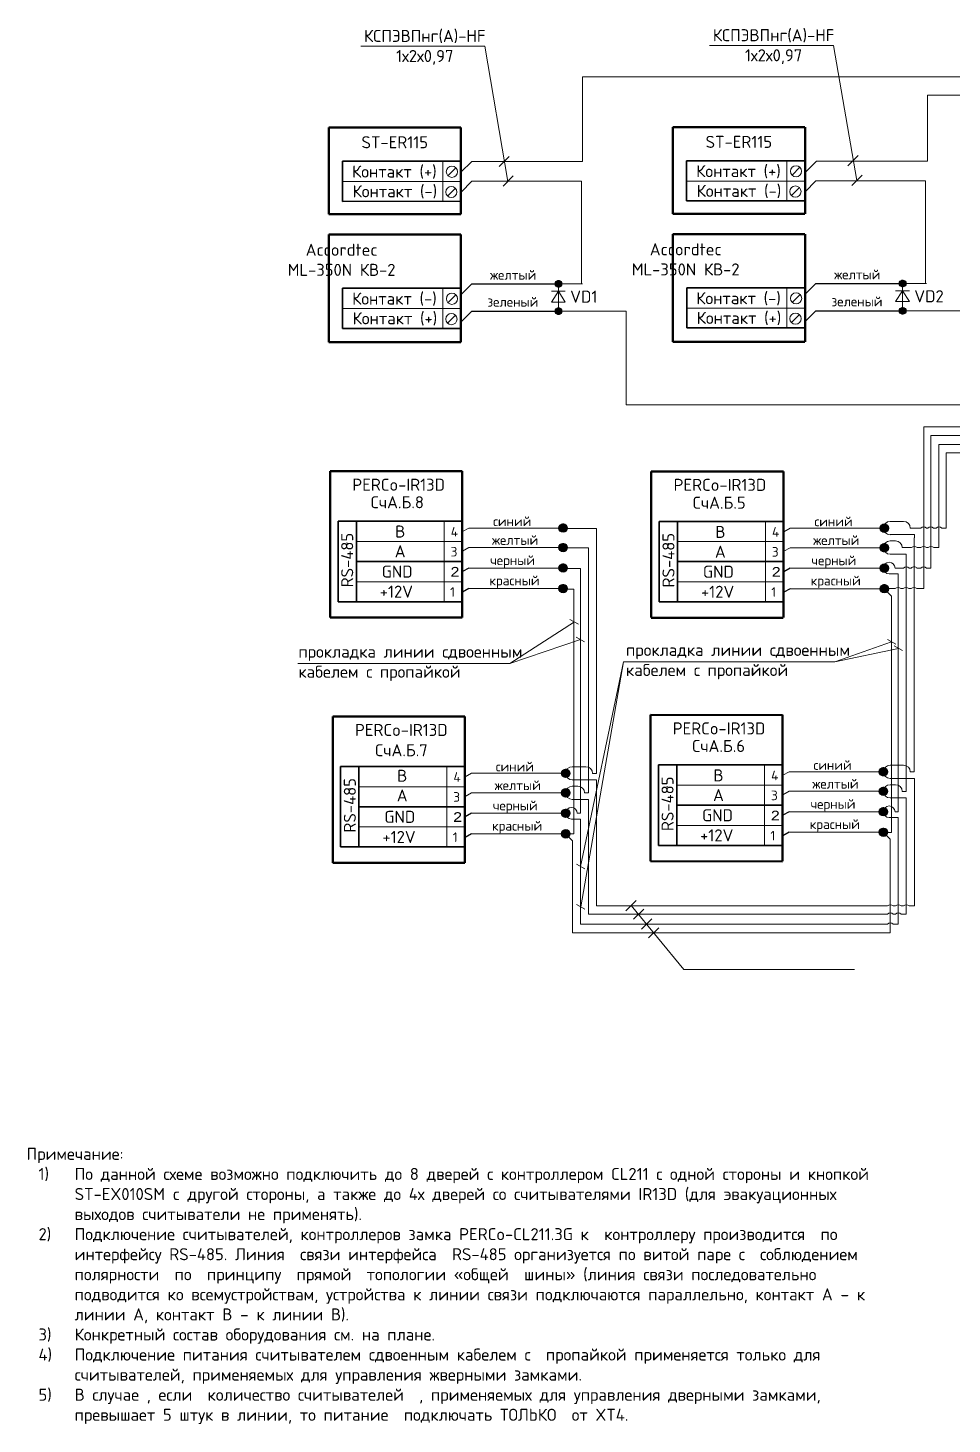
# Model space of a CAD drawing. Header units: millimetres. Extents: x -197802 to 287448, y -91833 to 169529.
# Drawn here: x -56441 to -37237, y 129220 to 158212 of the extents above; entities that cross this region are included whole.
import ezdxf

# ---------------------------------------------------------------- set-up
doc = ezdxf.new("R2010")
doc.units = ezdxf.units.MM
doc.layers.add('СКУД', color=7, linetype='Continuous')
doc.styles.get("Standard").update_dxf_attribs({"font": 'arial.ttf'})

msp = doc.modelspace()

# ---------------------------------------------------------------- hatches: boundary and pattern name
at = {"layer": 'СКУД', "lineweight": 18, "true_color": 0x000000}
h = msp.add_hatch(dxfattribs=at)
h.set_pattern_fill('ANGLE', color=18, scale=0.64, angle=-90)
h.set_pattern_definition([(270, (-16555.9757, 159665.286), (4.4704, -8e-16), [3.2512, -1.2192]), (360, (-16555.9757, 159665.286), (1e-15, 4.4704), [3.2512, -1.2192])])
h.paths.add_polyline_path([(-45414, 152828), (-45414, 152898), (-45414, 152967, 0.999967)])
h.paths.add_polyline_path([(-45344, 152898, 0.414214), (-45414, 152967), (-45414, 152898)])
h.paths.add_polyline_path([(-45344, 152898), (-45414, 152898), (-45414, 152828, 0.414233)])
h = msp.add_hatch(dxfattribs=at)
h.set_pattern_fill('ANGLE', color=18, scale=0.64, angle=-90)
h.set_pattern_definition([(270, (-9405.8413, 159674.0117), (4.4704, -8e-16), [3.2512, -1.2192]), (360, (-9405.8413, 159674.0117), (1e-15, 4.4704), [3.2512, -1.2192])])
h.paths.add_polyline_path([(-38264, 152837), (-38264, 152906), (-38264, 152976, 0.999967)])
h.paths.add_polyline_path([(-38194, 152906, 0.414214), (-38264, 152976), (-38264, 152906)])
h.paths.add_polyline_path([(-38194, 152906), (-38264, 152906), (-38264, 152837, 0.414233)])
h = msp.add_hatch(dxfattribs=at)
h.set_pattern_fill('ANGLE', color=18, scale=0.64, angle=-90)
h.set_pattern_definition([(270, (-16555.9757, 159097.814), (4.4704, -8e-16), [3.2512, -1.2192]), (360, (-16555.9757, 159097.814), (1e-15, 4.4704), [3.2512, -1.2192])])
h.paths.add_polyline_path([(-45414, 152260), (-45414, 152330), (-45414, 152400, 0.999967)])
h.paths.add_polyline_path([(-45344, 152330, 0.414214), (-45414, 152400), (-45414, 152330)])
h.paths.add_polyline_path([(-45344, 152330), (-45414, 152330), (-45414, 152260, 0.414233)])
h = msp.add_hatch(dxfattribs=at)
h.set_pattern_fill('ANGLE', color=18, scale=0.64, angle=-90)
h.set_pattern_definition([(270, (-9405.8413, 159106.5394), (4.4704, -8e-16), [3.2512, -1.2192]), (360, (-9405.8413, 159106.5394), (1e-15, 4.4704), [3.2512, -1.2192])])
h.paths.add_polyline_path([(-38264, 152269), (-38264, 152339), (-38264, 152408, 0.999967)])
h.paths.add_polyline_path([(-38194, 152339, 0.414214), (-38264, 152408), (-38264, 152339)])
h.paths.add_polyline_path([(-38194, 152339), (-38264, 152339), (-38264, 152269, 0.414233)])
h = msp.add_hatch(dxfattribs=at)
h.set_pattern_fill('ANGLE', color=18, scale=0.8)
h.set_pattern_definition([(0, (-65782.473, 183899.8754), (0, 5.588), [4.064, -1.524]), (90, (-65782.473, 183899.8754), (-5.588, 3e-16), [4.064, -1.524])])
h.paths.add_polyline_path([(-45407, 147827), (-45320, 147827), (-45233, 147827, -0.999967)])
h.paths.add_polyline_path([(-45320, 147914, -0.414214), (-45233, 147827), (-45320, 147827)])
h.paths.add_polyline_path([(-45320, 147914), (-45320, 147827), (-45407, 147827, -0.414233)])
h = msp.add_hatch(dxfattribs=at)
h.set_pattern_fill('ANGLE', color=18, scale=0.8)
h.set_pattern_definition([(0, (-59106.876, 183897.0233), (0, 5.588), [4.064, -1.524]), (90, (-59106.876, 183897.0233), (-5.588, 3e-16), [4.064, -1.524])])
h.paths.add_polyline_path([(-38732, 147824), (-38645, 147824), (-38558, 147824, -0.999967)])
h.paths.add_polyline_path([(-38645, 147912, -0.414214), (-38558, 147824), (-38645, 147824)])
h.paths.add_polyline_path([(-38645, 147912), (-38645, 147824), (-38732, 147824, -0.414233)])
h = msp.add_hatch(dxfattribs=at)
h.set_pattern_fill('ANGLE', color=18, scale=0.8)
h.set_pattern_definition([(0, (-65782.473, 183493.63), (0, 5.588), [4.064, -1.524]), (90, (-65782.473, 183493.63), (-5.588, 3e-16), [4.064, -1.524])])
h.paths.add_polyline_path([(-45407, 147421), (-45320, 147421), (-45233, 147421, -0.999967)])
h.paths.add_polyline_path([(-45320, 147508, -0.414214), (-45233, 147421), (-45320, 147421)])
h.paths.add_polyline_path([(-45320, 147508), (-45320, 147421), (-45407, 147421, -0.414233)])
h = msp.add_hatch(dxfattribs=at)
h.set_pattern_fill('ANGLE', color=18, scale=0.8)
h.set_pattern_definition([(0, (-59106.876, 183490.778), (0, 5.588), [4.064, -1.524]), (90, (-59106.876, 183490.778), (-5.588, 3e-16), [4.064, -1.524])])
h.paths.add_polyline_path([(-38732, 147418), (-38645, 147418), (-38558, 147418, -0.999967)])
h.paths.add_polyline_path([(-38645, 147505, -0.414214), (-38558, 147418), (-38645, 147418)])
h.paths.add_polyline_path([(-38645, 147505), (-38645, 147418), (-38732, 147418, -0.414233)])
h = msp.add_hatch(dxfattribs=at)
h.set_pattern_fill('ANGLE', color=18, scale=0.8)
h.set_pattern_definition([(0, (-65782.473, 183069.8633), (0, 5.588), [4.064, -1.524]), (90, (-65782.473, 183069.8633), (-5.588, 3e-16), [4.064, -1.524])])
h.paths.add_polyline_path([(-45407, 146997), (-45320, 146997), (-45233, 146997, -0.999967)])
h.paths.add_polyline_path([(-45320, 147084, -0.414214), (-45233, 146997), (-45320, 146997)])
h.paths.add_polyline_path([(-45320, 147084), (-45320, 146997), (-45407, 146997, -0.414233)])
h = msp.add_hatch(dxfattribs=at)
h.set_pattern_fill('ANGLE', color=18, scale=0.8)
h.set_pattern_definition([(0, (-59106.876, 183067.011), (0, 5.588), [4.064, -1.524]), (90, (-59106.876, 183067.011), (-5.588, 3e-16), [4.064, -1.524])])
h.paths.add_polyline_path([(-38732, 146994), (-38645, 146994), (-38558, 146994, -0.999967)])
h.paths.add_polyline_path([(-38645, 147082, -0.414214), (-38558, 146994), (-38645, 146994)])
h.paths.add_polyline_path([(-38645, 147082), (-38645, 146994), (-38732, 146994, -0.414233)])
h = msp.add_hatch(dxfattribs=at)
h.set_pattern_fill('ANGLE', color=18, scale=0.8)
h.set_pattern_definition([(0, (-65782.473, 182642.324), (0, 5.588), [4.064, -1.524]), (90, (-65782.473, 182642.324), (-5.588, 3e-16), [4.064, -1.524])])
h.paths.add_polyline_path([(-45407, 146570), (-45320, 146570), (-45233, 146570, -0.999967)])
h.paths.add_polyline_path([(-45320, 146657, -0.414214), (-45233, 146570), (-45320, 146570)])
h.paths.add_polyline_path([(-45320, 146657), (-45320, 146570), (-45407, 146570, -0.414233)])
h = msp.add_hatch(dxfattribs=at)
h.set_pattern_fill('ANGLE', color=18, scale=0.8)
h.set_pattern_definition([(0, (-59106.876, 182639.472), (0, 5.588), [4.064, -1.524]), (90, (-59106.876, 182639.472), (-5.588, 3e-16), [4.064, -1.524])])
h.paths.add_polyline_path([(-38732, 146567), (-38645, 146567), (-38558, 146567, -0.999967)])
h.paths.add_polyline_path([(-38645, 146654, -0.414214), (-38558, 146567), (-38645, 146567)])
h.paths.add_polyline_path([(-38645, 146654), (-38645, 146567), (-38732, 146567, -0.414233)])
h = msp.add_hatch(dxfattribs=at)
h.set_pattern_fill('ANGLE', color=18, scale=0.8)
h.set_pattern_definition([(0, (-65727.57, 178806.718), (0, 5.588), [4.064, -1.524]), (90, (-65727.57, 178806.718), (-5.588, 3e-16), [4.064, -1.524])])
h.paths.add_polyline_path([(-45353, 142734), (-45265, 142734), (-45178, 142734, -0.999967)])
h.paths.add_polyline_path([(-45265, 142821, -0.414214), (-45178, 142734), (-45265, 142734)])
h.paths.add_polyline_path([(-45265, 142821), (-45265, 142734), (-45353, 142734, -0.414233)])
h = msp.add_hatch(dxfattribs=at)
h.set_pattern_fill('ANGLE', color=18, scale=0.8)
h.set_pattern_definition([(0, (-59125.4524, 178838.75), (0, 5.588), [4.064, -1.524]), (90, (-59125.4524, 178838.75), (-5.588, 3e-16), [4.064, -1.524])])
h.paths.add_polyline_path([(-38750, 142766), (-38663, 142766), (-38576, 142766, -0.999967)])
h.paths.add_polyline_path([(-38663, 142853, -0.414214), (-38576, 142766), (-38663, 142766)])
h.paths.add_polyline_path([(-38663, 142853), (-38663, 142766), (-38750, 142766, -0.414233)])
h = msp.add_hatch(dxfattribs=at)
h.set_pattern_fill('ANGLE', color=18, scale=0.8)
h.set_pattern_definition([(0, (-65727.57, 178400.4726), (0, 5.588), [4.064, -1.524]), (90, (-65727.57, 178400.4726), (-5.588, 3e-16), [4.064, -1.524])])
h.paths.add_polyline_path([(-45353, 142328), (-45265, 142328), (-45178, 142328, -0.999967)])
h.paths.add_polyline_path([(-45265, 142415, -0.414214), (-45178, 142328), (-45265, 142328)])
h.paths.add_polyline_path([(-45265, 142415), (-45265, 142328), (-45353, 142328, -0.414233)])
h = msp.add_hatch(dxfattribs=at)
h.set_pattern_fill('ANGLE', color=18, scale=0.8)
h.set_pattern_definition([(0, (-59125.4524, 178432.5047), (0, 5.588), [4.064, -1.524]), (90, (-59125.4524, 178432.5047), (-5.588, 3e-16), [4.064, -1.524])])
h.paths.add_polyline_path([(-38750, 142360), (-38663, 142360), (-38576, 142360, -0.999967)])
h.paths.add_polyline_path([(-38663, 142447, -0.414214), (-38576, 142360), (-38663, 142360)])
h.paths.add_polyline_path([(-38663, 142447), (-38663, 142360), (-38750, 142360, -0.414233)])
h = msp.add_hatch(dxfattribs=at)
h.set_pattern_fill('ANGLE', color=18, scale=0.8)
h.set_pattern_definition([(0, (-65727.57, 177976.706), (0, 5.588), [4.064, -1.524]), (90, (-65727.57, 177976.706), (-5.588, 3e-16), [4.064, -1.524])])
h.paths.add_polyline_path([(-45353, 141904), (-45265, 141904), (-45178, 141904, -0.999967)])
h.paths.add_polyline_path([(-45265, 141991, -0.414214), (-45178, 141904), (-45265, 141904)])
h.paths.add_polyline_path([(-45265, 141991), (-45265, 141904), (-45353, 141904, -0.414233)])
h = msp.add_hatch(dxfattribs=at)
h.set_pattern_fill('ANGLE', color=18, scale=0.8)
h.set_pattern_definition([(0, (-59125.4524, 178008.738), (0, 5.588), [4.064, -1.524]), (90, (-59125.4524, 178008.738), (-5.588, 3e-16), [4.064, -1.524])])
h.paths.add_polyline_path([(-38750, 141936), (-38663, 141936), (-38576, 141936, -0.999967)])
h.paths.add_polyline_path([(-38663, 142023, -0.414214), (-38576, 141936), (-38663, 141936)])
h.paths.add_polyline_path([(-38663, 142023), (-38663, 141936), (-38750, 141936, -0.414233)])
h = msp.add_hatch(dxfattribs=at)
h.set_pattern_fill('ANGLE', color=18, scale=0.8)
h.set_pattern_definition([(0, (-65727.57, 177549.166), (0, 5.588), [4.064, -1.524]), (90, (-65727.57, 177549.166), (-5.588, 3e-16), [4.064, -1.524])])
h.paths.add_polyline_path([(-45353, 141477), (-45265, 141477), (-45178, 141477, -0.999967)])
h.paths.add_polyline_path([(-45265, 141564, -0.414214), (-45178, 141477), (-45265, 141477)])
h.paths.add_polyline_path([(-45265, 141564), (-45265, 141477), (-45353, 141477, -0.414233)])
h = msp.add_hatch(dxfattribs=at)
h.set_pattern_fill('ANGLE', color=18, scale=0.8)
h.set_pattern_definition([(0, (-59125.4524, 177581.1983), (0, 5.588), [4.064, -1.524]), (90, (-59125.4524, 177581.1983), (-5.588, 3e-16), [4.064, -1.524])])
h.paths.add_polyline_path([(-38750, 141509), (-38663, 141509), (-38576, 141509, -0.999967)])
h.paths.add_polyline_path([(-38663, 141596, -0.414214), (-38576, 141509), (-38663, 141509)])
h.paths.add_polyline_path([(-38663, 141596), (-38663, 141509), (-38750, 141509, -0.414233)])

# ---------------------------------------------------------------- linework, layer by layer
at = {"lineweight": 50}
for p, q in [((-50187, 156143), (-50189, 154345)), ((-47444, 156143), (-47444, 154345)), ((-43037, 156152), (-43039, 154354)), ((-40293, 156151), (-40293, 154354)), ((-50189, 153924), (-50189, 151687)), ((-47444, 153924), (-47444, 151687)), ((-43039, 153933), (-43039, 151696)), ((-40293, 153933), (-40293, 151696)), ((-50162, 149006), (-50162, 145969)), ((-47417, 149006), (-47417, 145969)), ((-43487, 149003), (-43487, 145966)), ((-40741, 149003), (-40741, 145966)), ((-50107, 143913), (-50107, 140875)), ((-47362, 143913), (-47362, 140875)), ((-43505, 143945), (-43505, 140907)), ((-40760, 143945), (-40760, 140907))]:
    msp.add_line(p, q, dxfattribs=at)
at = {"color": 251, "lineweight": 18, "true_color": 0x636466}
for p, q in [((-46429, 145015), (-45083, 145877)), ((-45178, 145926), (-45003, 145833)), ((-45047, 145558), (-44872, 145465)), ((-46429, 145015), (-44959, 145512)), ((-39675, 145051), (-38493, 145463)), ((-39675, 145051), (-38353, 145328)), ((-38581, 145510), (-38407, 145417)), ((-38443, 145380), (-38268, 145287)), ((-50835, 145015), (-46429, 145015)), ((-44067, 145051), (-44960, 140799)), ((-44067, 145051), (-44953, 139962)), ((-44067, 145051), (-39675, 145051)), ((-45043, 140846), (-44869, 140753)), ((-45040, 140008), (-44866, 139915)), ((-42812, 138659), (-39263, 138659))]:
    msp.add_line(p, q, dxfattribs=at)
at = {"lineweight": 18}
for points in [[(-49524, 157833), (-46948, 157833), (-46466, 155026)], [(-42275, 157849), (-39699, 157849), (-39217, 155042)]]:
    msp.add_lwpolyline(points, dxfattribs=at)
at = {"layer": 'СКУД', "color": 18, "lineweight": 18, "true_color": 0x000000}
for p, q in [((-46439, 155545), (-46651, 155333)), ((-39190, 155560), (-39402, 155348)), ((-46354, 155140), (-46567, 154928)), ((-39106, 155155), (-39318, 154943)), ((-45414, 152414), (-45414, 152330)), ((-38264, 152423), (-38264, 152339)), ((-47276, 146997), (-47409, 146924)), ((-45320, 146997), (-47276, 146997)), ((-40601, 146994), (-40734, 146921)), ((-38645, 146994), (-40601, 146994)), ((-47221, 141904), (-47355, 141831)), ((-45265, 141904), (-47221, 141904)), ((-40619, 141936), (-40752, 141863)), ((-38663, 141936), (-40619, 141936)), ((-43802, 140091), (-44014, 139879)), ((-43902, 139991), (-42812, 138659)), ((-43645, 139916), (-43857, 139704)), ((-43478, 139711), (-43690, 139499)), ((-43329, 139528), (-43542, 139316))]:
    msp.add_line(p, q, dxfattribs=at)
at = {"layer": 'СКУД', "color": 7, "lineweight": 18}
for p, q in [((-47548, 155309), (-47713, 155143)), ((-40398, 155318), (-40563, 155152)), ((-47559, 154888), (-47725, 154722)), ((-40409, 154896), (-40575, 154731)), ((-45414, 152587), (-45414, 152898)), ((-38264, 152595), (-38264, 152906)), ((-47547, 152671), (-47712, 152505)), ((-40396, 152679), (-40562, 152514)), ((-47558, 152250), (-47724, 152084)), ((-45414, 152340), (-45414, 152330)), ((-40408, 152258), (-40574, 152092)), ((-38264, 152349), (-38264, 152339))]:
    msp.add_line(p, q, dxfattribs=at)
at = {"layer": 'СКУД', "color": 9, "lineweight": 18, "true_color": 0xd19cc7}
for p, q in [((-47439, 154803), (-47216, 155027)), ((-47216, 155027), (-44937, 155027)), ((-40289, 154812), (-40066, 155035)), ((-40066, 155035), (-37787, 155036)), ((-45414, 152898), (-44917, 152898)), ((-38264, 152907), (-37767, 152907))]:
    msp.add_line(p, q, dxfattribs=at)
at = {"layer": 'СКУД', "color": 30, "true_color": 0xf8991e}
for p, q in [((-47438, 152675), (-47215, 152898)), ((-47215, 152898), (-45414, 152898)), ((-40288, 152684), (-40065, 152907)), ((-40065, 152907), (-38264, 152907))]:
    msp.add_line(p, q, dxfattribs=at)
at = {"layer": 'СКУД', "color": 3}
for p, q in [((-47438, 152107), (-47215, 152330)), ((-47215, 152330), (-45414, 152330)), ((-40288, 152116), (-40065, 152339)), ((-40065, 152339), (-38264, 152339))]:
    msp.add_line(p, q, dxfattribs=at)
at = {"layer": 'СКУД', "color": 5, "lineweight": 18, "true_color": 0x0000ff}
msp.add_line((-38264, 152339), (-36856, 152339), dxfattribs=at)
at = {"layer": 'СКУД', "color": 5, "lineweight": 18}
for p, q in [((-38526, 147964), (-38243, 147964)), ((-47276, 147827), (-47409, 147754)), ((-47276, 147827), (-47409, 147754)), ((-45320, 147827), (-47276, 147827)), ((-45267, 147819), (-44625, 147819)), ((-44625, 147819), (-44625, 147616)), ((-44625, 147616), (-44625, 142733)), ((-40601, 147824), (-40734, 147751)), ((-40601, 147824), (-40734, 147751)), ((-38645, 147824), (-40601, 147824)), ((-38526, 147690), (-38243, 147690)), ((-38105, 147826), (-37884, 147826)), ((-38023, 147623), (-38023, 142765)), ((-37766, 147826), (-37739, 147827)), ((-37621, 147827), (-37570, 147827)), ((-37452, 147826), (-37360, 147826)), ((-47221, 142734), (-47355, 142661)), ((-47221, 142734), (-47355, 142661)), ((-45265, 142734), (-47221, 142734)), ((-45128, 142871), (-44845, 142871)), ((-44708, 142733), (-44625, 142733)), ((-40619, 142766), (-40752, 142693)), ((-40619, 142766), (-40752, 142693)), ((-38663, 142766), (-40619, 142766)), ((-38526, 142903), (-38243, 142903)), ((-38105, 142765), (-38023, 142765)), ((-45128, 142596), (-44845, 142596)), ((-44624, 142596), (-44624, 139979)), ((-38526, 142628), (-38243, 142628)), ((-38021, 142562), (-38021, 139979)), ((-38580, 139979), (-44624, 139979)), ((-38462, 139979), (-38413, 139979)), ((-38295, 139979), (-38246, 139979)), ((-38129, 139979), (-38021, 139979))]:
    msp.add_line(p, q, dxfattribs=at)
at = {"layer": 'СКУД', "color": 40, "lineweight": 18, "true_color": 0xf8d731}
for p, q in [((-47276, 147421), (-47409, 147348)), ((-45503, 147421), (-45320, 147421)), ((-40601, 147418), (-40734, 147345)), ((-38827, 147418), (-38645, 147418)), ((-38526, 147558), (-38410, 147558)), ((-38526, 147283), (-38243, 147283)), ((-38272, 147420), (-38188, 147420)), ((-38243, 147283), (-38188, 147283)), ((-38188, 147283), (-38188, 147279)), ((-37963, 147420), (-37888, 147420)), ((-37770, 147420), (-37735, 147420)), ((-37618, 147420), (-37511, 147420)), ((-45128, 142465), (-45012, 142465)), ((-40619, 142360), (-40752, 142287)), ((-38846, 142360), (-38663, 142360)), ((-38526, 142497), (-38410, 142497)), ((-38272, 142359), (-38188, 142359)), ((-47221, 142328), (-47355, 142255)), ((-45448, 142328), (-45265, 142328)), ((-45128, 142190), (-44845, 142190)), ((-44874, 142327), (-44790, 142327)), ((-44845, 142190), (-44790, 142190)), ((-44790, 142190), (-44791, 139809)), ((-44790, 142190), (-44790, 142185)), ((-38526, 142222), (-38243, 142222)), ((-38243, 142222), (-38188, 142222)), ((-38188, 142222), (-38188, 139809)), ((-38188, 142222), (-38188, 142217)), ((-38580, 139809), (-44791, 139809)), ((-38463, 139809), (-38414, 139809)), ((-38296, 139809), (-38188, 139809))]:
    msp.add_line(p, q, dxfattribs=at)
at = {"layer": 'СКУД', "color": 18, "true_color": 0x000000}
for p, q in [((-47276, 146997), (-47409, 146924)), ((-40601, 146994), (-40734, 146921)), ((-47221, 141904), (-47355, 141831)), ((-40619, 141936), (-40752, 141863))]:
    msp.add_line(p, q, dxfattribs=at)
at = {"layer": 'СКУД', "color": 241, "lineweight": 18, "true_color": 0xf7abae}
for p, q in [((-38356, 146996), (-38423, 146996)), ((-38127, 146996), (-38084, 146997)), ((-37966, 146997), (-37885, 146996)), ((-37767, 146996), (-37680, 146996)), ((-44958, 146848), (-44958, 141903)), ((-38543, 146876), (-38355, 146876)), ((-38355, 146876), (-38356, 141935)), ((-45145, 141783), (-44957, 141783)), ((-44958, 141903), (-45026, 141903)), ((-44957, 141783), (-44957, 139604)), ((-44957, 141783), (-44957, 141761)), ((-38543, 141815), (-38355, 141815)), ((-38356, 141935), (-38423, 141935)), ((-38355, 141815), (-38355, 141794)), ((-38355, 141794), (-38355, 139604)), ((-38581, 139604), (-44957, 139604)), ((-38463, 139604), (-38355, 139604))]:
    msp.add_line(p, q, dxfattribs=at)
at = {"layer": 'СКУД', "color": 1}
for p, q in [((-47276, 146570), (-47409, 146497)), ((-40601, 146567), (-40734, 146494)), ((-40619, 141509), (-40752, 141435)), ((-47221, 141477), (-47355, 141403))]:
    msp.add_line(p, q, dxfattribs=at)
at = {"layer": 'СКУД', "color": 1, "lineweight": 18}
for p, q in [((-45320, 146570), (-45503, 146570)), ((-45267, 146561), (-45096, 146561)), ((-45096, 146561), (-45096, 146420)), ((-45096, 141930), (-45096, 146420)), ((-38645, 146567), (-38827, 146567)), ((-38665, 146569), (-38493, 146569)), ((-38663, 146569), (-38418, 146569)), ((-38300, 146569), (-38251, 146569)), ((-38133, 146569), (-38084, 146569)), ((-37967, 146569), (-37826, 146569)), ((-38493, 141507), (-38493, 146411)), ((-45095, 141475), (-45096, 141930)), ((-38663, 141509), (-38846, 141509)), ((-38663, 141507), (-38493, 141507)), ((-45265, 141477), (-45448, 141477)), ((-45265, 141475), (-45095, 141475)), ((-45124, 141334), (-45123, 139420)), ((-38522, 141366), (-38522, 139420)), ((-38522, 139420), (-45123, 139420))]:
    msp.add_line(p, q, dxfattribs=at)
for points in [[(-47442, 155216), (-47219, 155439), (-44914, 155439), (-44914, 157195), (-21652, 157195), (-21652, 153489), (-21652, 153489)], [(-40277, 155222), (-40054, 155446), (-37749, 155446), (-37749, 156816), (-21915, 156816), (-21915, 153160), (-21915, 153160)], [(-30525, 146531), (-30525, 149926), (-37823, 149926), (-37823, 146569)], [(-47276, 146570), (-45503, 146570)], [(-40601, 146567), (-38827, 146567)], [(-38663, 146569), (-38493, 146411)], [(-37827, 146569), (-37827, 146569)], [(-40619, 141509), (-38846, 141509)], [(-38663, 141507), (-38522, 141366)], [(-47221, 141477), (-45448, 141477)], [(-45265, 141475), (-45124, 141334)]]:
    msp.add_lwpolyline(points, dxfattribs=at)
at = {"layer": 'СКУД', "color": 7, "lineweight": 50}
for points in [[(-50187, 156143), (-47444, 156143)], [(-43037, 156152), (-40294, 156151)], [(-47446, 154345), (-50189, 154345)], [(-40296, 154353), (-43039, 154354)], [(-50189, 153924), (-47446, 153924)], [(-43039, 153933), (-40296, 153933)], [(-47446, 151687), (-50189, 151688)], [(-40296, 151696), (-43039, 151697)], [(-50162, 149006), (-47419, 149005)], [(-43487, 149003), (-40743, 149002)], [(-47419, 145967), (-50162, 145967)], [(-40744, 145964), (-43487, 145965)], [(-50107, 143913), (-47364, 143912)], [(-43505, 143945), (-40762, 143944)], [(-40762, 140905), (-43505, 140906)], [(-47364, 140873), (-50107, 140874)]]:
    msp.add_lwpolyline(points, dxfattribs=at)
at = {"layer": 'СКУД', "color": 7, "lineweight": 35}
for points in [[(-49903, 155443), (-47446, 155444)], [(-49903, 154611), (-49903, 155443)], [(-42753, 154620), (-42753, 155452)], [(-42753, 155452), (-40296, 155452)], [(-49903, 154611), (-47458, 154612)], [(-42753, 154620), (-40308, 154621)], [(-49901, 151973), (-49901, 152805)], [(-49901, 152805), (-47445, 152805)], [(-42751, 151982), (-42751, 152814)], [(-42751, 152814), (-40294, 152814)], [(-49901, 151973), (-47457, 151974)], [(-42751, 151982), (-40307, 151982)], [(-49997, 147968), (-49997, 146297)], [(-49997, 147968), (-47430, 147968)], [(-49616, 147132), (-49616, 147964)], [(-43321, 147965), (-43322, 146294)], [(-43321, 147965), (-40755, 147965)], [(-42940, 147129), (-42940, 147961)], [(-49811, 147519), (-49811, 147511)], [(-43135, 147516), (-43135, 147508)], [(-47430, 147133), (-49616, 147133)], [(-49616, 147132), (-47430, 147132)], [(-49616, 146296), (-49616, 147128)], [(-40755, 147130), (-42940, 147130)], [(-42940, 147129), (-40755, 147129)], [(-42940, 146293), (-42940, 147125)], [(-47430, 146297), (-49997, 146297)], [(-40755, 146294), (-43322, 146294)], [(-49942, 142875), (-49942, 141204)], [(-49942, 142875), (-47375, 142875)], [(-49561, 142039), (-49561, 142871)], [(-43340, 142907), (-43340, 141236)], [(-43340, 142907), (-40773, 142907)], [(-42959, 142071), (-42959, 142903)], [(-49756, 142426), (-49756, 142418)], [(-43154, 142458), (-43154, 142450)], [(-40773, 142072), (-42959, 142072)], [(-42959, 142071), (-40773, 142071)], [(-42959, 141235), (-42959, 142067)], [(-47375, 142040), (-49561, 142040)], [(-49561, 142039), (-47375, 142039)], [(-49561, 141203), (-49561, 142035)], [(-47375, 141204), (-49942, 141204)], [(-40773, 141236), (-43340, 141236)]]:
    msp.add_lwpolyline(points, dxfattribs=at)
at = {"layer": 'СКУД', "color": 7, "lineweight": 9}
for points in [[(-47820, 155445), (-47820, 154614)], [(-40670, 155454), (-40670, 154623)], [(-47445, 155024), (-49905, 155024)], [(-40295, 155032), (-42755, 155032)], [(-47819, 152807), (-47819, 151976)], [(-40669, 152816), (-40669, 151985)], [(-47444, 152385), (-49904, 152385)], [(-40294, 152394), (-42754, 152394)], [(-47792, 147970), (-47792, 147138)], [(-41117, 147967), (-41117, 147135)], [(-47430, 147548), (-49613, 147548)], [(-40755, 147545), (-42938, 147545)], [(-47792, 147134), (-47792, 146302)], [(-41117, 147131), (-41117, 146299)], [(-47430, 146712), (-49613, 146712)], [(-40755, 146709), (-42938, 146709)], [(-47737, 142876), (-47737, 142045)], [(-41135, 142909), (-41135, 142077)], [(-47375, 142455), (-49559, 142455)], [(-40773, 142487), (-42956, 142487)], [(-41135, 142073), (-41135, 141241)], [(-47737, 142040), (-47737, 141209)], [(-47375, 141619), (-49559, 141619)], [(-40773, 141651), (-42956, 141651)]]:
    msp.add_lwpolyline(points, dxfattribs=at)
at = {"layer": 'СКУД', "color": 5, "lineweight": 18, "true_color": 0x0000ff}
msp.add_lwpolyline([(-45414, 152330), (-44006, 152330), (-44006, 150383), (-16695, 150383), (-16695, 155433), (-16220, 155433)], dxfattribs=at)
at = {"layer": 'СКУД', "color": 9, "lineweight": 18, "true_color": 0xd19cc7}
for points in [[(-44937, 155027), (-44937, 152898)], [(-37787, 155036), (-37787, 152907)]]:
    msp.add_lwpolyline(points, dxfattribs=at)
at = {"layer": 'СКУД', "color": 7, "lineweight": 18}
for points in [[(-45414, 152887), (-45414, 152330)], [(-38264, 152896), (-38264, 152339)], [(-45417, 152743), (-45560, 152519)], [(-45560, 152743), (-45274, 152743)], [(-45560, 152519), (-45274, 152519)], [(-45274, 152519), (-45417, 152743)], [(-45414, 152474), (-45414, 152760)], [(-38267, 152752), (-38410, 152528)], [(-38410, 152752), (-38124, 152752)], [(-38410, 152528), (-38124, 152528)], [(-38124, 152528), (-38267, 152752)], [(-38264, 152483), (-38264, 152769)], [(-45414, 152474), (-45414, 152332)], [(-38264, 152483), (-38264, 152340)]]:
    msp.add_lwpolyline(points, dxfattribs=at)
at = {"layer": 'СКУД', "color": 241, "lineweight": 18, "true_color": 0xf7abae}
for points in [[(-30694, 146959), (-30695, 149750), (-37680, 149750), (-37680, 146996)], [(-38356, 146996), (-38245, 146996)], [(-45267, 146989), (-44958, 146989), (-44958, 146848)]]:
    msp.add_lwpolyline(points, dxfattribs=at)
at = {"layer": 'СКУД', "color": 40, "lineweight": 18, "true_color": 0xf8d731}
for points in [[(-30824, 147382), (-30824, 149561), (-37510, 149561), (-37510, 147420)], [(-47276, 147421), (-45503, 147421)], [(-45267, 147413), (-44790, 147413)], [(-44790, 142327), (-44790, 147413), (-44792, 147413)], [(-40601, 147418), (-38827, 147418)], [(-38189, 147420), (-38081, 147420)], [(-38188, 142359), (-38188, 147279), (-38188, 147279)], [(-40619, 142360), (-38846, 142360)], [(-47221, 142328), (-45448, 142328)]]:
    msp.add_lwpolyline(points, dxfattribs=at)
at = {"layer": 'СКУД', "color": 5, "lineweight": 18}
for points in [[(-31106, 147789), (-30946, 147790), (-30946, 149390), (-37361, 149390), (-37361, 147826)], [(-47276, 147827), (-45503, 147827)], [(-40601, 147824), (-38827, 147824)], [(-38243, 147690), (-38021, 147690), (-38021, 147623)], [(-38105, 147826), (-37884, 147826)], [(-47221, 142734), (-45448, 142734)], [(-44708, 142733), (-44625, 142733)], [(-40619, 142766), (-38846, 142766)], [(-38105, 142765), (-38023, 142765)], [(-44845, 142596), (-44624, 142596), (-44624, 142530)], [(-38243, 142628), (-38021, 142628), (-38021, 142562)]]:
    msp.add_lwpolyline(points, dxfattribs=at)
at = {"layer": 'СКУД', "color": 18, "lineweight": 18, "true_color": 0x000000}
for points in [[(-47276, 146997), (-45503, 146997)], [(-40601, 146994), (-38827, 146994)], [(-47221, 141904), (-45448, 141904)], [(-40619, 141936), (-38846, 141936)]]:
    msp.add_lwpolyline(points, dxfattribs=at)
at = {"layer": 'СКУД', "color": 7, "lineweight": 18}
for centre, radius in [((-47631, 155226), 117), ((-40480, 155235), 117), ((-47642, 154805), 117), ((-40492, 154814), 117), ((-45414, 152898), 40.5), ((-45414, 152898), 40.5), ((-38264, 152906), 40.5), ((-38264, 152906), 40.5), ((-47629, 152588), 117), ((-40479, 152597), 117), ((-47641, 152167), 117), ((-45414, 152330), 40.5), ((-45414, 152330), 40.5), ((-40491, 152175), 117), ((-38264, 152339), 40.5), ((-38264, 152339), 40.5), ((-45320, 147827), 29.7), ((-38645, 147824), 29.7), ((-45320, 147421), 29.7), ((-38645, 147418), 29.7), ((-45320, 146997), 29.7), ((-38645, 146994), 29.7), ((-45320, 146570), 29.7), ((-38645, 146567), 29.7), ((-45265, 142734), 29.7), ((-38663, 142766), 29.7), ((-45265, 142328), 29.7), ((-38663, 142360), 29.7), ((-45265, 141904), 29.7), ((-38663, 141936), 29.7), ((-45265, 141477), 29.7), ((-38663, 141509), 29.7)]:
    msp.add_circle(centre, radius, dxfattribs=at)
at = {"layer": 'СКУД', "color": 18, "true_color": 0x000000}
for centre, radius in [((-45414, 152898), 69.7), ((-38264, 152906), 69.7), ((-45414, 152330), 69.7), ((-38264, 152339), 69.7), ((-45320, 147827), 87.1), ((-38645, 147824), 87.1), ((-45320, 147421), 87.1), ((-38645, 147418), 87.1), ((-45320, 146997), 87.1), ((-38645, 146994), 87.1), ((-45320, 146570), 87.1), ((-38645, 146567), 87.1), ((-45265, 142734), 87.1), ((-38663, 142766), 87.1), ((-45265, 142328), 87.1), ((-38663, 142360), 87.1), ((-45265, 141904), 87.1), ((-38663, 141936), 87.1), ((-45265, 141477), 87.1), ((-38663, 141509), 87.1)]:
    msp.add_circle(centre, radius, dxfattribs=at)
at = {"layer": 'СКУД', "color": 5, "lineweight": 18}
for centre, radius, start, end in [((-38526, 147826), 138, 90, 180), ((-38243, 147826), 138, 0, 90), ((-38526, 147827), 138, 180, 270), ((-37825, 147767), 83.4, 45, 135), ((-37680, 147768), 83.4, 45, 135), ((-37511, 147767), 83.4, 45, 135), ((-45128, 142733), 138, 90, 180), ((-45128, 142734), 138, 180, 270), ((-44845, 142733), 138, 0, 90), ((-38526, 142765), 138, 90, 180), ((-38526, 142766), 138, 180, 270), ((-38243, 142765), 138, 0, 90), ((-38521, 139920), 83.4, 45, 135), ((-38354, 139920), 83.4, 45, 135), ((-38188, 139920), 83.4, 45, 135)]:
    msp.add_arc(centre, radius, start, end, dxfattribs=at)
at = {"layer": 'СКУД', "color": 40, "lineweight": 18, "true_color": 0xf8d731}
for centre, radius, start, end in [((-38526, 147420), 138, 90, 180), ((-38526, 147421), 138, 180, 270), ((-38410, 147420), 138, 0, 90), ((-38022, 147361), 83.4, 45, 135), ((-37829, 147361), 83.4, 45, 135), ((-37677, 147361), 83.4, 45, 135), ((-45128, 142327), 138, 90, 180), ((-45012, 142327), 138, 0, 90), ((-38526, 142359), 138, 90, 180), ((-38526, 142360), 138, 180, 270), ((-38410, 142359), 138, 0, 90), ((-45128, 142328), 138, 180, 270), ((-38521, 139750), 83.4, 45, 135), ((-38355, 139750), 83.4, 45, 135)]:
    msp.add_arc(centre, radius, start, end, dxfattribs=at)
at = {"layer": 'СКУД', "color": 241, "lineweight": 18, "true_color": 0xf7abae}
for centre, radius, start, end in [((-38543, 146996), 120, 0, 180), ((-38543, 146996), 120, 180, 270), ((-38186, 146937), 83.4, 45, 135), ((-38025, 146938), 83.1, 44.8102, 135.1898), ((-37826, 146937), 83.4, 45, 135), ((-45145, 141903), 120, 0, 180), ((-45145, 141903), 120, 180, 270), ((-38543, 141935), 120, 0, 180), ((-38543, 141935), 120, 180, 270), ((-38522, 139545), 83.4, 45, 135)]:
    msp.add_arc(centre, radius, start, end, dxfattribs=at)
at = {"layer": 'СКУД', "color": 1, "lineweight": 18}
for centre in [(-38359, 146510), (-38192, 146510), (-38026, 146510)]:
    msp.add_arc(centre, 83.4, 45, 135, dxfattribs=at)

# ---------------------------------------------------------------- texts
at = {"color": 32, "lineweight": 18, "true_color": 0xcd6928, "char_height": 250, "attachment_point": 1}
for s, width, heights, insert in [('\\pxqc;{\\fISOCPEUR|b0|i0|c204|p34;\\C7;КСПЭВПнг(А)-HF 1х2х0,97 }', 3289.44, [1225], (-49839, 158171)), ('\\pxqc;{\\fISOCPEUR|b0|i0|c204|p34;\\C7;КСПЭВПнг(А)-HF 1х2х0,97 }', 3289.44, [1225], (-42591, 158186)), ('{\\fISOCPEUR|b0|i0|c204|p34;\\C256;прокладка линии сдвоенным кабелем с пропайкой }', 4643.43, [0], (-50821, 145385)), ('{\\fISOCPEUR|b0|i0|c204|p34;\\C256;прокладка линии сдвоенным кабелем с пропайкой }', 4643.43, [0], (-44013, 145421))]:
    msp.add_mtext_dynamic_manual_height_columns(s, width=width, gutter_width=66.8, heights=heights, dxfattribs=dict(at, insert=insert))
at = {"layer": 'СКУД', "color": 7}
for s, insert, char_height, attachment_point in [('{\\fISOCPEUR|b0|i0|c0|p34;ST-ER115}', (-48126, 155713), 250, 9), ('{\\fISOCPEUR|b0|i0|c0|p34;ST-ER115}', (-40976, 155721), 250, 9), ('{\\fISOCPEUR|b0|i0|c204|p34;Контакт \\fISOCPEUR|b0|i0|c0|p34;(+)}', (-47947, 155080), 250, 9), ('{\\fISOCPEUR|b0|i0|c204|p34;Контакт \\fISOCPEUR|b0|i0|c0|p34;(+)}', (-40797, 155089), 250, 9), ('{\\fISOCPEUR|b0|i0|c204|p34;Контакт\\fISOCPEUR|b0|i0|c0|p34; (-)}', (-47937, 154670), 250, 9), ('{\\fISOCPEUR|b0|i0|c204|p34;Контакт\\fISOCPEUR|b0|i0|c0|p34; (-)}', (-40787, 154679), 250, 9), ('\\pxqc;{\\fISOCPEUR|b0|i0|c0|p34;Accordtec ^JML-350N \\fISOCPEUR|b0|i0|c204|p34;КВ-2}', (-48803, 153063), 250, 9), ('\\pxqc;{\\fISOCPEUR|b0|i0|c0|p34;Accordtec ^JML-350N \\fISOCPEUR|b0|i0|c204|p34;КВ-2}', (-41653, 153072), 250, 9), ('{\\fISOCPEUR|b0|i0|c204|p34;желтый}', (-45877, 152983), 200, 9), ('{\\fISOCPEUR|b0|i0|c204|p34;желтый}', (-38727, 152992), 200, 9), ('{\\fISOCPEUR|b0|i0|c204|p34;Контакт \\fISOCPEUR|b0|i0|c0|p34;(-)}', (-47946, 152442), 250, 9), ('{\\fISOCPEUR|b0|i0|c204|p34;зеленый}', (-45834, 152423), 200, 9), ('{\\fISOCPEUR|b0|i0|c204|p34;VD\\fISOCPEUR|b0|i0|c0|p34;1}', (-45172, 152506), 250, 7), ('{\\fISOCPEUR|b0|i0|c204|p34;Контакт \\fISOCPEUR|b0|i0|c0|p34;(-)}', (-40796, 152450), 250, 9), ('{\\fISOCPEUR|b0|i0|c204|p34;зеленый}', (-38684, 152431), 200, 9), ('{\\fISOCPEUR|b0|i0|c204|p34;VD\\fISOCPEUR|b0|i0|c0|p34;2}', (-38022, 152515), 250, 7), ('{\\fISOCPEUR|b0|i0|c204|p34;Контакт\\fISOCPEUR|b0|i0|c0|p34; (+)}', (-47936, 152032), 250, 9), ('{\\fISOCPEUR|b0|i0|c204|p34;Контакт\\fISOCPEUR|b0|i0|c0|p34; (+)}', (-40786, 152041), 250, 9), ('{\\fISOCPEUR|b0|i0|c204|p34;PERCo-IR13D}', (-47774, 148602), 250, 9), ('{\\fISOCPEUR|b0|i0|c204|p34;PERCo-IR13D}', (-41098, 148599), 250, 9), ('{\\fISOCPEUR|b0|i0|c204|p34;СчА.Б.8}', (-48211, 148237), 250, 9), ('{\\fISOCPEUR|b0|i0|c204|p34;СчА.Б.5}', (-41526, 148228), 250, 9), ('{\\fISOCPEUR|b0|i0|c0|p34;B}', (-48597, 147630), 250, 9), ('{\\fISOCPEUR|b0|i0|c204|p34;синий }', (-45981, 147866), 200, 9), ('{\\fISOCPEUR|b0|i0|c0|p34;B}', (-41944, 147622), 250, 9), ('{\\fISOCPEUR|b0|i0|c204|p34;синий }', (-39305, 147864), 200, 9), ('{\\fISOCPEUR|b0|i0|c0|p34;4}', (-47654, 147651), 200, 7), ('{\\fISOCPEUR|b0|i0|c204|p34;желтый }', (-45838, 147477), 200, 9), ('{\\fISOCPEUR|b0|i0|c0|p34;4}', (-40979, 147648), 200, 7), ('{\\fISOCPEUR|b0|i0|c204|p34;желтый }', (-39163, 147474), 200, 9), ('{\\fISOCPEUR|b0|i0|c0|p34;A}', (-48593, 147219), 250, 9), ('{\\fISOCPEUR|b0|i0|c0|p34;3}', (-47656, 147236), 200, 7), ('{\\fISOCPEUR|b0|i0|c0|p34;A}', (-41940, 147211), 250, 9), ('{\\fISOCPEUR|b0|i0|c0|p34;3}', (-40981, 147233), 200, 7), ('{\\fISOCPEUR|b0|i0|c204|p34;GND}', (-48447, 146798), 250, 9), ('{\\fISOCTEUR|b0|i0|c0|p49;2}', (-47667, 146819), 200, 7), ('{\\fISOCPEUR|b0|i0|c204|p34;черный }', (-45902, 147003), 200, 9), ('{\\fISOCPEUR|b0|i0|c204|p34;GND}', (-41772, 146795), 250, 9), ('{\\fISOCTEUR|b0|i0|c0|p49;2}', (-40992, 146817), 200, 7), ('{\\fISOCPEUR|b0|i0|c204|p34;черный }', (-39226, 147000), 200, 9), ('{\\fISOCPEUR|b0|i0|c204|p34;красный }', (-45810, 146583), 200, 9), ('{\\fISOCPEUR|b0|i0|c204|p34;красный }', (-39134, 146580), 200, 9), ('{\\fISOCPEUR|b0|i0|c204|p34;+12V}', (-48438, 146381), 250, 9), ('{\\fISOCPEUR|b0|i0|c0|p34;1}', (-47668, 146400), 200, 7), ('{\\fISOCPEUR|b0|i0|c204|p34;+12V}', (-41763, 146378), 250, 9), ('{\\fISOCPEUR|b0|i0|c0|p34;1}', (-40992, 146397), 200, 7), ('{\\fISOCPEUR|b0|i0|c204|p34;PERCo-IR13D}', (-47719, 143509), 250, 9), ('{\\fISOCPEUR|b0|i0|c204|p34;PERCo-IR13D}', (-41117, 143541), 250, 9), ('{\\fISOCPEUR|b0|i0|c204|p34;СчА.Б.7}', (-48133, 143087), 250, 9), ('{\\fISOCPEUR|b0|i0|c204|p34;СчА.Б.\\fISOCPEUR|b0|i0|c0|p34;6}', (-41539, 143176), 250, 9), ('{\\fISOCPEUR|b0|i0|c204|p34;синий }', (-45926, 142773), 200, 9), ('{\\fISOCPEUR|b0|i0|c204|p34;синий }', (-39324, 142805), 200, 9), ('{\\fISOCPEUR|b0|i0|c0|p34;B}', (-48556, 142558), 250, 9), ('{\\fISOCPEUR|b0|i0|c0|p34;4}', (-47599, 142558), 200, 7), ('{\\fISOCPEUR|b0|i0|c0|p34;B}', (-41984, 142566), 250, 9), ('{\\fISOCPEUR|b0|i0|c0|p34;4}', (-40997, 142590), 200, 7), ('{\\fISOCPEUR|b0|i0|c0|p34;A}', (-48551, 142148), 250, 9), ('{\\fISOCPEUR|b0|i0|c204|p34;желтый }', (-45783, 142384), 200, 9), ('{\\fISOCPEUR|b0|i0|c0|p34;A}', (-41979, 142156), 250, 9), ('{\\fISOCPEUR|b0|i0|c0|p34;3}', (-40999, 142175), 200, 7), ('{\\fISOCPEUR|b0|i0|c204|p34;желтый }', (-39181, 142416), 200, 9), ('{\\fISOCPEUR|b0|i0|c0|p34;3}', (-47601, 142143), 200, 7), ('{\\fISOCPEUR|b0|i0|c204|p34;черный }', (-45847, 141910), 200, 9), ('{\\fISOCPEUR|b0|i0|c204|p34;черный }', (-39245, 141942), 200, 9), ('{\\fISOCPEUR|b0|i0|c204|p34;GND}', (-48392, 141705), 250, 9), ('{\\fISOCTEUR|b0|i0|c0|p49;2}', (-47612, 141726), 200, 7), ('{\\fISOCPEUR|b0|i0|c204|p34;GND}', (-41790, 141737), 250, 9), ('{\\fISOCTEUR|b0|i0|c0|p49;2}', (-41010, 141758), 200, 7), ('{\\fISOCPEUR|b0|i0|c204|p34;красный }', (-39153, 141522), 200, 9), ('{\\fISOCPEUR|b0|i0|c204|p34;+12V}', (-48383, 141287), 250, 9), ('{\\fISOCPEUR|b0|i0|c0|p34;1}', (-47613, 141307), 200, 7), ('{\\fISOCPEUR|b0|i0|c204|p34;красный }', (-45755, 141489), 200, 9), ('{\\fISOCPEUR|b0|i0|c204|p34;+12V}', (-41781, 141320), 250, 9), ('{\\fISOCPEUR|b0|i0|c0|p34;1}', (-41011, 141339), 200, 7)]:
    msp.add_mtext(s, dxfattribs=dict(at, insert=insert, char_height=char_height, attachment_point=attachment_point))
at = {"layer": 'СКУД', "color": 7, "char_height": 250, "attachment_point": 9, "rotation": 90}
for insert in [(-49681, 147728), (-43005, 147725), (-43024, 142667), (-49626, 142635)]:
    msp.add_mtext('{\\fISOCPEUR|b0|i0|c0|p34;RS-485}', dxfattribs=dict(at, insert=insert))
at = {"layer": 'СКУД', "color": 7, "insert": (-56720, 129220), "char_height": 250, "width": 18324.59, "attachment_point": 7}
msp.add_mtext('\\pxi-3,l4,t4;{\\fISOCPEUR|b0|i0|c204|p34;Примечание: \\P\\pl5,t5;1)^IПо данной схеме возможно подключить до 8 дверей с контроллером CL211 с одной стороны и кнопкой ST-EX010SM c другой стороны, а также до 4х дверей со считывателями IR13D (для эвакуационных выходов считыватели не применять).\\P2)^IПодключение считывателей, контроллеров замка PERCo-CL211.3G к  контроллеру производится  по интерфейсу RS-485. Линия  связи интерфейса  RS-485 организуется по витой паре с  соблюдением полярности  по  принципу  прямой  топологии «общей  шины» (линия связи последовательно подводится ко всемустройствам, устройства к линии связи подключаются параллельно, контакт А – к линии А, контакт В – к линии В). \\P3)^IКонкретный состав оборудования см. на плане.\\P4)^IПодключение питания считывателем сдвоенным кабелем с  пропайкой применяется только для считывателей, применяемых для управления жверными замками.\\P5)^IВ случае , если  количество считывателей  , применяемых для управления дверными замками, превышает 5 штук в линии, то питание  подключать ТОЛЬКО  от XT4.}', dxfattribs=at)

doc.saveas('drawing.dxf')
